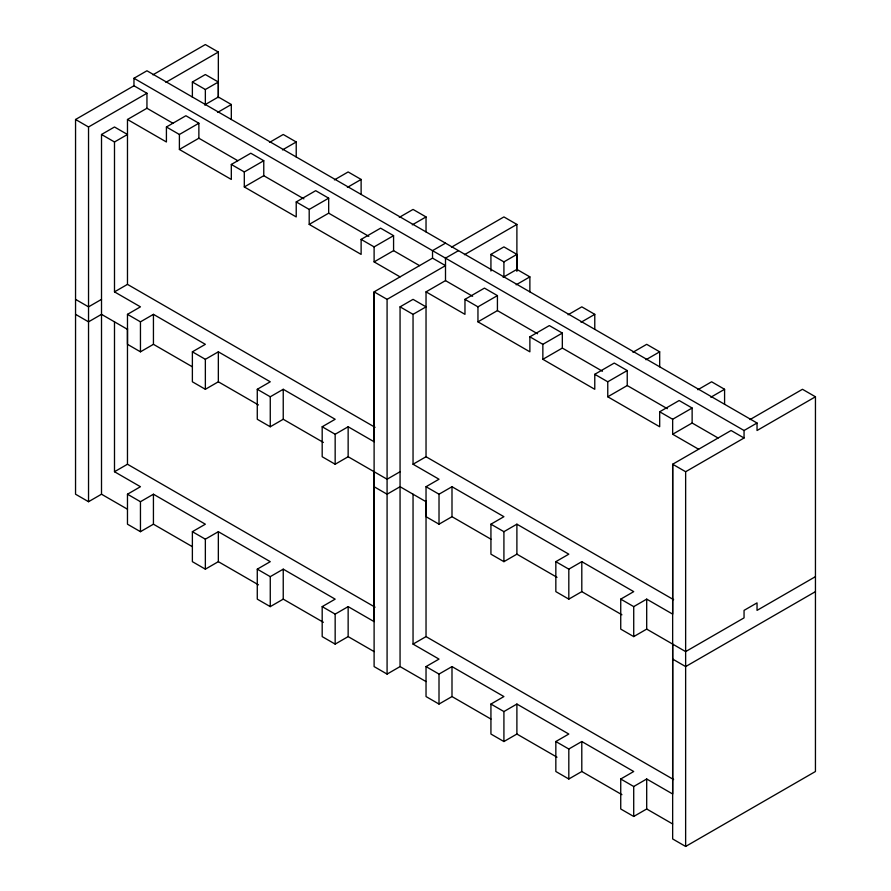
<?xml version="1.0" encoding="UTF-8"?>
<svg xmlns="http://www.w3.org/2000/svg" width="891" height="891" viewBox="0 0 891 891"><rect width="100%" height="100%" fill="white"/><g stroke="black" fill="none" stroke-linecap="round" stroke-linejoin="round"><path stroke-width="1.34" d="M133.962 78.274L744.052 430.509L744.052 438.004L731.077 430.509L672.66 464.233L672.66 838.954L685.636 846.45L815.443 771.506L815.454 396.785L757.038 430.509L757.038 423.013L146.948 70.779L133.962 78.274L133.962 85.77L75.557 119.494L75.546 494.215L88.532 501.711L101.507 494.215L127.469 509.207M88.532 501.711L88.532 126.99L146.948 93.265L146.948 108.257L172.91 123.236M101.507 494.215L101.518 134.485L114.493 126.99L127.48 134.485L114.493 141.981L101.518 134.485M114.493 321.84L114.493 471.729L140.455 486.72L127.48 494.215L127.469 524.198L140.455 531.682L153.43 524.198L192.378 546.684M114.493 141.981L114.493 291.869L140.455 306.849L127.48 314.345L127.48 344.327L140.455 351.822L153.441 344.327L192.378 366.814M140.455 531.682L140.455 501.711L153.43 494.215L205.353 524.198L192.378 531.693L192.378 561.664L205.353 569.16L218.34 561.664L218.34 531.693L205.353 539.178L192.378 531.693M140.455 351.822L140.455 321.84L153.441 314.345L205.353 344.327L192.378 351.822L192.378 381.793L205.364 389.289L218.34 381.793L218.34 351.822L205.353 359.318L192.378 351.822M198.871 123.236L179.403 134.485L179.392 149.465L198.871 138.228L198.871 123.236L185.885 115.741L166.417 126.99L166.417 141.981L127.48 119.494L127.48 284.374L375.066 427.324M218.34 97.698L218.34 52.046L205.353 44.55L152.907 74.833M263.769 160.714L244.301 171.952L244.301 186.943L263.769 175.705L263.769 160.714L250.794 153.219L231.315 164.456L231.315 179.447L179.392 149.465M328.679 198.181L309.199 209.43L309.199 224.409L328.679 213.172L328.679 198.181L315.692 190.685L296.224 201.934L296.224 216.925L244.301 186.943M393.577 235.658L374.109 246.896L374.109 261.887L393.577 250.649L393.577 235.658L380.602 228.163L361.122 239.401L361.122 254.392L309.199 224.409M445.5 243.154L432.525 250.638L432.525 258.134L374.109 291.858L374.109 666.591L387.084 674.086L400.059 666.591L426.021 681.57M387.084 674.086L387.084 299.354L445.5 265.629L432.525 258.134M400.059 666.591L400.07 306.849L413.045 299.354L426.032 306.849L413.045 314.345L400.07 306.849M413.045 494.215L413.045 644.104L439.007 659.095L426.032 666.579L426.032 696.562L439.007 704.057L451.993 696.562L490.93 719.048M413.045 314.345L413.045 464.233L439.007 479.224L426.032 486.72L426.032 516.691L439.018 524.186L451.993 516.691L490.93 539.178M439.007 704.057L439.007 674.075L451.993 666.591L503.916 696.562L490.93 704.057L490.93 734.039L503.916 741.535L516.891 734.039L516.891 704.057L503.916 711.553L490.93 704.057M439.018 524.186L439.018 494.204L451.993 486.72L503.916 516.691L490.93 524.186L490.93 554.169L503.916 561.664L516.891 554.169L516.891 524.186L503.916 531.682L490.93 524.186M673.629 599.688L426.032 456.738L426.032 291.858L445.5 280.62L445.5 257.454M497.423 295.612L477.955 306.849L477.955 321.84L497.423 310.603L497.423 295.612L484.448 288.116L464.968 299.354L464.968 314.345L426.032 291.858M516.891 270.875L516.891 224.421L503.916 216.925L451.459 247.208M562.332 333.078L542.853 344.327L542.853 359.307L562.332 348.069L562.332 333.078L549.346 325.583L529.878 336.831L529.878 351.822L477.955 321.84M627.231 370.556L607.762 381.793L607.762 396.785L627.231 385.547L627.231 370.556L614.255 363.06L594.776 374.298L594.776 389.289L542.853 359.307M692.129 408.022L672.66 419.271L672.66 434.251L692.129 423.013L692.129 408.022L679.154 400.527L659.685 411.776L659.685 426.756L607.762 396.785M685.636 846.45L685.647 471.729L744.052 438.004M165.882 82.328L218.34 52.046M127.48 119.494L146.948 108.257M192.378 97.264L192.378 82.017L205.353 74.532L218.34 82.017L218.34 97.286M192.378 82.017L205.353 89.512L218.34 82.017M204.596 104.949L218.34 97.008L231.315 104.503L231.315 119.494M217.571 112.444L231.315 104.503M269.494 142.415L283.238 134.485L296.224 141.981L296.224 156.961M282.48 149.911L296.224 141.981M101.507 299.365L88.532 306.86L75.546 299.365M114.493 291.869L127.48 284.374M334.403 179.893L348.147 171.952L361.122 179.447L361.122 194.438M347.379 187.388L361.122 179.447M399.302 217.359L413.045 209.43L426.032 216.925L426.032 231.905M412.288 224.855L426.032 216.925M445.5 258.134L458.486 250.649M464.445 254.703L516.891 224.421M114.493 471.729L127.469 464.244L375.066 607.183M323.366 442.437L283.238 419.271L270.263 426.767L257.276 419.271L257.276 389.289L270.263 381.793L218.34 351.822M490.93 271.02L490.93 254.392L503.916 246.896L516.891 254.392L516.891 271.042M257.276 389.289L270.263 396.785L283.238 389.289L335.161 419.271L322.186 426.767L322.186 456.738L335.161 464.233L348.147 456.738L348.147 426.767L335.161 434.262L322.186 426.767M490.93 254.392L503.916 261.887L516.891 254.392M503.148 277.313L516.891 269.383L529.878 276.878L529.878 291.858M516.134 284.808L529.878 276.878M568.057 314.79L581.801 306.849L594.776 314.345L594.776 329.336M581.032 322.286L594.776 314.345M400.07 471.729L387.084 479.224L348.147 456.738M413.045 464.233L426.032 456.738M323.366 622.297L283.238 599.142L270.263 606.626L257.276 599.142L257.276 569.16L270.263 561.664L218.34 531.693M632.955 352.257L646.699 344.327L659.685 351.822L659.685 366.802M257.276 569.16L270.263 576.655L283.238 569.16L335.161 599.142L322.186 606.626L322.186 636.608L335.161 644.104L348.147 636.608L374.109 651.599M645.942 359.752L659.685 351.822M697.865 389.735L711.608 381.793L724.583 389.289L724.583 404.28M322.186 606.626L335.161 614.122L348.147 606.626L374.109 621.617L374.109 471.729M710.84 397.23L724.583 389.289M750.022 419.572L802.468 389.289L815.454 396.785M744.052 430.509L757.038 423.013M413.045 644.104L426.032 636.608L673.618 779.558M621.918 614.801L581.801 591.635L568.814 599.131L555.839 591.635L555.839 561.664L568.814 554.169L516.891 524.186M555.839 561.664L568.814 569.16L581.801 561.664L633.724 591.635L620.737 599.131L620.737 629.113L633.724 636.608L646.699 629.113L646.699 599.131L633.724 606.626L620.737 599.131M815.443 576.655L757.038 610.38L757.038 602.884L744.052 610.38L744.052 617.875L685.636 651.599L646.699 629.113M621.918 794.672L581.801 771.506L568.814 779.001L555.839 771.506L555.839 741.524L568.814 734.039L516.891 704.057M815.443 591.646L685.647 666.579L672.66 659.084M555.839 741.524L568.814 749.019L581.79 741.524L633.713 771.506L620.737 779.001L620.737 808.983L633.713 816.468L646.699 808.983L672.66 823.963M620.737 779.001L633.713 786.497L646.699 779.001L672.66 793.992L672.66 644.104M133.962 85.77L146.948 93.265M198.871 138.228L237.808 160.714M263.769 175.705L303.898 198.86M328.679 213.172L368.796 236.338M393.577 250.649L419.538 265.629M445.5 280.62L472.642 296.291M497.423 310.603L537.551 333.769M562.332 348.069L602.45 371.235M627.231 385.547L667.348 408.702M692.129 423.013L718.09 438.004M166.417 126.99L179.403 134.485M231.315 164.456L244.301 171.952M296.224 201.934L309.199 209.43M361.122 239.401L374.109 246.896M464.968 299.354L477.955 306.849M529.878 336.831L542.853 344.327M594.776 374.298L607.762 381.793M659.685 411.776L672.66 419.271M374.109 261.887L400.07 276.878M672.66 434.251L698.622 449.242M75.557 119.494L88.532 126.99M387.084 299.354L374.109 291.858L374.109 441.747L348.147 426.767M685.647 471.729L672.66 464.233L672.66 614.122L646.699 599.131M127.48 314.345L140.455 321.84M426.032 486.72L439.018 494.204M127.469 329.336L101.507 314.345L88.532 321.84L75.557 314.345M218.34 381.793L258.457 404.96M426.032 501.711L400.07 486.72L387.084 494.215L374.109 486.72M516.891 554.169L557.02 577.335M127.48 494.215L140.455 501.711M426.032 666.579L439.007 674.075M218.34 561.664L258.457 584.83M516.891 734.039L557.009 757.194M646.699 779.001L646.699 808.983M633.724 606.626L633.724 636.608M633.713 786.497L633.713 816.468M581.801 561.664L581.801 591.635M581.79 741.524L581.801 771.506M568.814 569.16L568.814 599.131M568.814 749.019L568.814 779.001M503.916 261.887L503.916 277.157M503.916 531.682L503.916 561.664M503.916 711.553L503.916 741.535M451.993 486.72L451.993 516.691M451.993 666.591L451.993 696.562M426.032 500.597L426.032 636.608M348.147 606.626L348.147 636.608M335.161 434.262L335.161 464.233M335.161 614.122L335.161 644.104M283.238 389.289L283.238 419.271M283.238 569.16L283.238 599.142M270.263 396.785L270.263 426.767M270.263 576.655L270.263 606.626M205.353 89.512L205.353 104.782M205.353 359.318L205.364 389.289M205.353 539.178L205.353 569.16M153.441 314.345L153.441 344.327M153.43 494.215L153.43 524.198M127.469 328.233L127.469 464.244"/></g></svg>
